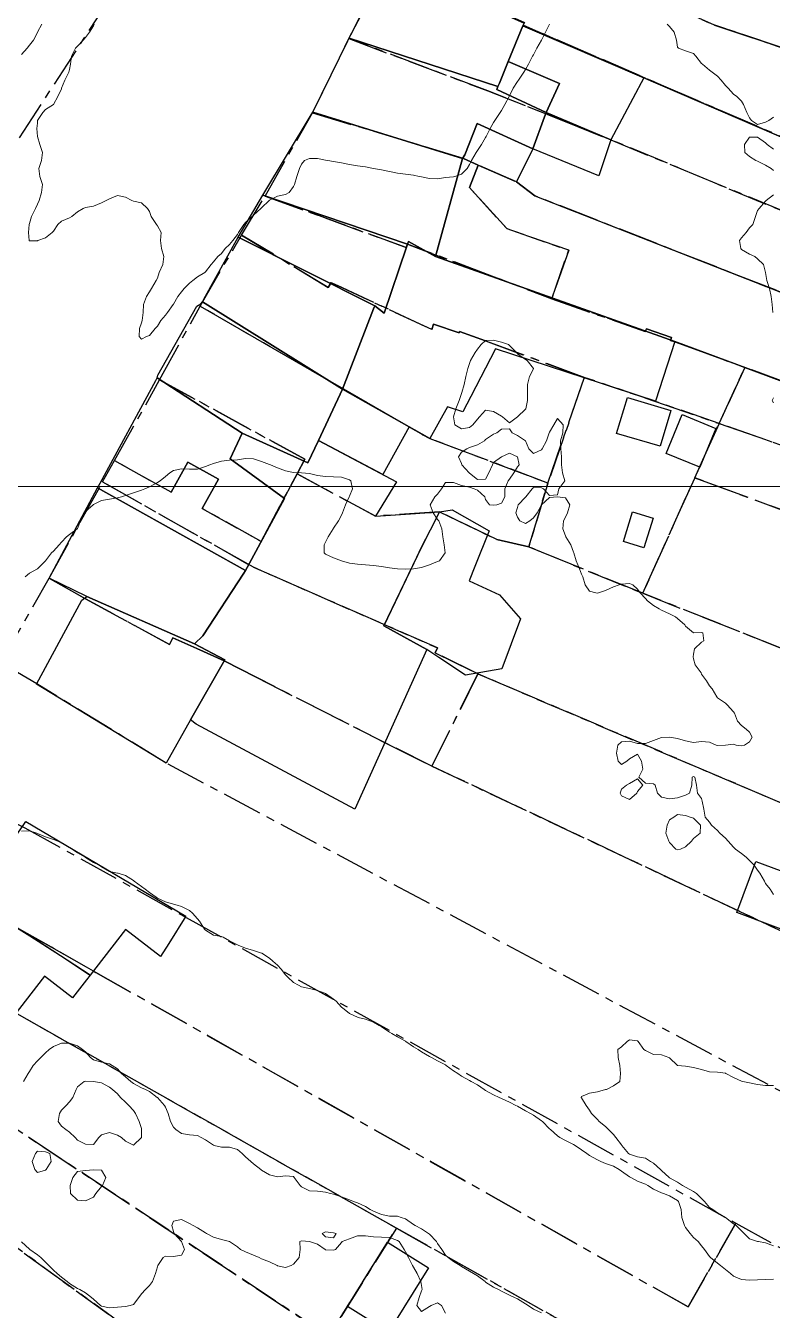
# Model space of a CAD drawing. Header units: centimetres. Extents: x 0 to 642158, y -847 to 649707.
# Drawn here: x 616172 to 616218.7, y 621736 to 621816.2 of the extents above; entities that cross this region are included whole.
import ezdxf

# ---------------------------------------------------------------- set-up
doc = ezdxf.new("R2010")
doc.units = ezdxf.units.CM
doc.header["$MEASUREMENT"] = 0
doc.linetypes.add('CENTERX2', pattern=[4, 2.5, -0.5, 0.5, -0.5])
doc.layers.add('MEV_grille', color=254, linetype='Continuous', lineweight=9)
doc.layers.add('WAL_topographie 0.5', color=253, linetype='Continuous', lineweight=20)
doc.layers.add('SPW_batiments', color=7, linetype='Continuous')
doc.layers.add('SPW_parcellaire cadastral', color=7, linetype='CENTERX2', lineweight=25, true_color=0xff0542)

# ---------------------------------------------------------------- blocks, each defined once
blk = doc.blocks.new('*U114')
at = {"layer": 'MEV_grille', "transparency": 33554687}
blk.add_lwpolyline([(-1338.461, 0), (1338.461, 0)], dxfattribs=at)
blk = doc.blocks.new('*U115')
at = {"layer": 'MEV_grille', "color": 0, "linetype": 'ByBlock', "lineweight": -2, "transparency": 16777216}
blk.add_blockref('*U114', (0, -600), dxfattribs=at)

msp = doc.modelspace()

# ---------------------------------------------------------------- linework, layer by layer
at = {"layer": 'SPW_batiments'}
for points in [[(616203.182, 621816.363), (616203.092, 621816.146), (616202.169, 621813.916), (616201.614, 621812.577), (616201.528, 621812.369), (616192.228, 621815.39), (616192.329, 621815.591), (616194.45, 621819.819), (616194.708, 621820.161), (616203.182, 621816.363)], [(616234.159, 621817.218), (616233.23, 621815.488), (616233.089, 621815.175), (616254.566, 621803.084), (616250.771, 621795.613), (616203.092, 621816.146), (616203.182, 621816.363)], [(616215.052, 621816.204), (616227.684, 621811.954), (616227.911, 621812.04), (616229.409, 621816.792)], [(616203.092, 621816.146), (616210.637, 621812.897), (616208.57, 621809.041), (616204.53, 621810.734), (616205.369, 621812.541), (616202.169, 621813.916), (616203.092, 621816.146)], [(616201.528, 621812.369), (616201.452, 621812.186), (616204.53, 621810.734), (616204.428, 621810.466), (616203.699, 621808.475), (616200.232, 621810.06), (616199.466, 621808.106), (616199.309, 621807.868), (616189.959, 621810.76), (616190.058, 621810.962), (616192.146, 621815.222), (616192.228, 621815.39), (616201.528, 621812.369)], [(616205.369, 621812.541), (616204.53, 621810.734), (616201.452, 621812.186), (616201.528, 621812.369), (616201.614, 621812.577), (616202.169, 621813.916), (616205.369, 621812.541)], [(616199.309, 621807.868), (616197.617, 621801.744), (616195.935, 621802.694), (616195.876, 621802.519), (616186.847, 621805.573), (616189.866, 621810.599), (616189.959, 621810.76), (616199.309, 621807.868)], [(616208.57, 621809.041), (616207.82, 621806.791), (616203.699, 621808.475), (616204.428, 621810.466), (616204.53, 621810.734), (616208.57, 621809.041)], [(616203.699, 621808.475), (616202.687, 621806.407), (616203.837, 621805.541), (616237.521, 621792.345), (616236.522, 621789.194), (616230.572, 621791.494), (616230.089, 621789.944), (616212.588, 621796.442), (616197.617, 621801.744), (616199.309, 621807.868), (616199.466, 621808.106), (616200.232, 621810.06), (616203.699, 621808.475)], [(616195.876, 621802.519), (616195.816, 621802.341), (616194.412, 621798.21), (616193.834, 621798.676), (616185.298, 621802.949), (616186.847, 621805.573), (616195.876, 621802.519)], [(616193.834, 621798.676), (616193.762, 621798.485), (616191.824, 621793.468), (616183.068, 621798.929), (616183.157, 621799.088), (616185.298, 621802.949), (616193.834, 621798.676)], [(616197.617, 621801.744), (616212.588, 621796.442), (616211.372, 621792.709), (616201.371, 621795.99), (616199.832, 621793.011), (616199.339, 621792.057), (616198.372, 621792.357), (616197.272, 621790.39), (616191.824, 621793.468), (616193.762, 621798.485), (616193.834, 621798.676), (616194.412, 621798.21), (616195.816, 621802.341), (616195.876, 621802.519), (616195.935, 621802.694), (616197.617, 621801.744)], [(616191.824, 621793.468), (616190.318, 621790.263), (616189.642, 621788.864), (616185.542, 621790.725), (616180.23, 621794.175), (616180.284, 621794.352), (616182.705, 621798.653), (616182.969, 621798.799), (616183.068, 621798.929), (616191.824, 621793.468)], [(616185.542, 621790.725), (616184.787, 621789.126), (616188.195, 621786.652), (616185.856, 621782.339), (616185.749, 621782.141), (616176.51, 621787.299), (616176.675, 621787.6), (616180.157, 621794.005), (616180.23, 621794.175), (616185.542, 621790.725)], [(616195.974, 621791.123), (616194.341, 621788.138), (616190.318, 621790.263), (616191.824, 621793.468), (616195.974, 621791.123)], [(616212.339, 621792.142), (616211.672, 621789.909), (616208.939, 621790.691), (616209.622, 621792.941), (616212.339, 621792.142)], [(616215.139, 621791.009), (616214.139, 621788.592), (616212.039, 621789.459), (616213.039, 621791.892), (616215.139, 621791.009)], [(616189.642, 621788.864), (616190.318, 621790.263), (616195.189, 621787.69), (616193.873, 621785.54), (616197.873, 621785.807), (616196.74, 621783.557), (616194.39, 621778.69), (616197.091, 621777.207), (616192.575, 621767.24), (616182.674, 621772.555), (616182.326, 621772.822), (616184.455, 621776.578), (616182.569, 621777.578), (616183.088, 621778.06), (616185.651, 621781.987), (616185.749, 621782.141), (616185.856, 621782.339), (616188.195, 621786.652), (616184.787, 621789.126), (616185.542, 621790.725), (616189.642, 621788.864)], [(616185.749, 621782.141), (616185.651, 621781.987), (616183.088, 621778.06), (616182.569, 621777.578), (616175.834, 621780.532), (616173.481, 621781.665), (616176.51, 621787.299), (616185.749, 621782.141)], [(616197.873, 621785.807), (616198.674, 621785.927), (616200.978, 621784.631), (616200.09, 621782.396), (616199.732, 621781.495), (616201.628, 621780.632), (616202.94, 621779.127), (616201.767, 621776.005), (616199.51, 621775.61), (616197.834, 621776.716), (616197.091, 621777.207), (616194.391, 621778.69), (616196.463, 621782.983), (616196.74, 621783.557), (616197.596, 621785.257), (616197.873, 621785.807)], [(616211.222, 621785.409), (616210.64, 621783.558), (616209.373, 621783.958), (616209.939, 621785.808), (616211.222, 621785.409)], [(616182.569, 621777.578), (616184.455, 621776.578), (616182.326, 621772.822), (616180.798, 621770.123), (616172.688, 621775.057), (616175.536, 621780.289), (616175.834, 621780.532), (616182.569, 621777.578)], [(616171.911, 621766.299), (616172.034, 621766.479), (616182.034, 621760.567), (616182.032, 621760.563), (616180.961, 621758.861), (616180.444, 621758.039), (616178.252, 621759.733), (616176.054, 621756.888), (616172.283, 621759.344), (616168.665, 621761.584), (616167.316, 621762.42), (616159.875, 621766.156), (616163.148, 621770.301), (616171.135, 621765.172), (616171.162, 621765.211), (616171.911, 621766.299)], [(616219.729, 621763.201), (616220.521, 621765.336), (616221.519, 621764.965), (616222.326, 621764.666), (616223.109, 621766.775), (616228.72, 621764.143), (616228.628, 621763.896), (616228.116, 621762.517), (616227.694, 621761.38), (616227.324, 621760.383), (616226.14, 621757.194), (616220.35, 621759.344), (616218.546, 621760.014), (616216.462, 621760.787), (616217.645, 621763.975), (616219.729, 621763.201)], [(616176.054, 621756.888), (616175.82, 621756.586), (616174.948, 621755.458), (616173.191, 621756.817), (616171.284, 621754.348), (616169.004, 621756.925), (616168.296, 621757.433), (616167.509, 621757.518), (616165.407, 621757.758), (616157.408, 621763.031), (616159.862, 621766.139), (616159.875, 621766.156), (616163.411, 621764.38), (616167.316, 621762.42), (616172.283, 621759.344), (616174.186, 621758.104), (616176.054, 621756.888)], [(616197.178, 621738.607), (616194.679, 621734.59), (616192.128, 621736.207), (616194.628, 621740.207), (616197.178, 621738.607)]]:
    msp.add_lwpolyline(points, dxfattribs=at)
at = {"layer": 'SPW_parcellaire cadastral'}
for points in [[(616188.258, 621904.586), (616209.84, 621894.414), (616210.931, 621891.196), (616181.371, 621821.788), (616179.519, 621821.304), (616153.63, 621781.526), (616142.741, 621768.2), (616134.192, 621775.582), (616131.925, 621772.599), (616129.462, 621769.852), (616125.173, 621773.406), (616099.439, 621787.506)], [(616229.52, 621819.117), (616226.771, 621812.261), (616215.052, 621816.203), (616204.19, 621820.947), (616202.115, 621821.801), (616196.556, 621824.085), (616199.678, 621831.114), (616200.188, 621832.241), (616214.468, 621825.341), (616229.52, 621819.117)], [(616194.688, 621820.102), (616196.027, 621822.955), (616201.46, 621820.41), (616202.115, 621821.801), (616204.19, 621820.947), (616215.052, 621816.203), (616226.771, 621812.261), (616231.32, 621810.659), (616233.089, 621815.174), (616241.219, 621810.64), (616254.603, 621803.123), (616252.727, 621799.438), (616250.771, 621795.613), (616207.527, 621814.278), (616203.109, 621816.185), (616203.162, 621816.315), (616194.688, 621820.102)], [(616192.213, 621815.357), (616194.688, 621820.102), (616203.162, 621816.315), (616203.109, 621816.185), (616207.527, 621814.278), (616250.771, 621795.613), (616249.076, 621792.271), (616208.57, 621809.04), (616205.724, 621810.187), (616200.904, 621812.085), (616192.213, 621815.357)], [(616192.213, 621815.357), (616200.904, 621812.085), (616205.724, 621810.187), (616208.57, 621809.04), (616249.076, 621792.271), (616247.21, 621788.598), (616237.522, 621792.344), (616203.838, 621805.54), (616202.688, 621806.407), (616200.291, 621807.455), (616199.374, 621807.87), (616189.943, 621810.726), (616192.213, 621815.357)], [(616200.291, 621807.455), (616199.741, 621806.06), (616202.078, 621803.493), (616205.95, 621802.146), (616204.895, 621799.111), (616195.876, 621802.518), (616195.788, 621802.314), (616186.981, 621805.527), (616189.943, 621810.726), (616199.374, 621807.87), (616200.291, 621807.455)], [(616200.291, 621807.455), (616202.688, 621806.407), (616203.838, 621805.54), (616237.522, 621792.344), (616247.21, 621788.598), (616244.951, 621784.225), (616223.483, 621792.396), (616216.954, 621794.83), (616212.58, 621796.415), (616212.31, 621796.512), (616212.376, 621796.695), (616210.799, 621797.245), (616210.725, 621797.067), (616204.895, 621799.111), (616205.95, 621802.146), (616202.078, 621803.493), (616199.741, 621806.06), (616200.291, 621807.455)], [(616215.339, 621791.325), (616211.372, 621792.708), (616206.923, 621794.205), (616200.744, 621796.479), (616199.13, 621797.073), (616199.11, 621796.981), (616197.494, 621797.535), (616197.399, 621797.184), (616191.105, 621800.129), (616190.919, 621799.821), (616185.509, 621803.087), (616186.981, 621805.527), (616195.788, 621802.314), (616195.876, 621802.518), (616204.895, 621799.111), (616210.725, 621797.067), (616210.799, 621797.245), (616212.376, 621796.695), (616212.31, 621796.512), (616212.58, 621796.415), (616216.954, 621794.83), (616215.339, 621791.325)], [(616206.923, 621794.205), (616204.653, 621787.601), (616197.273, 621790.389), (616196.832, 621790.621), (616182.914, 621798.654), (616185.509, 621803.087), (616190.919, 621799.821), (616191.105, 621800.129), (616197.399, 621797.184), (616197.494, 621797.535), (616199.11, 621796.981), (616199.13, 621797.073), (616200.744, 621796.479), (616206.923, 621794.205)], [(616180.383, 621794.043), (616182.914, 621798.654), (616196.832, 621790.621), (616197.273, 621790.389), (616204.653, 621787.601), (616203.458, 621783.62), (616201.466, 621784.074), (616197.873, 621785.806), (616193.873, 621785.539), (616188.972, 621788.182), (616189.459, 621789.101), (616180.383, 621794.043)], [(616223.483, 621792.396), (616222.035, 621788.992), (616215.339, 621791.325), (616216.954, 621794.83), (616223.483, 621792.396)], [(616180.383, 621794.043), (616189.459, 621789.101), (616188.972, 621788.182), (616186.73, 621783.966), (616183.051, 621786.013), (616184.072, 621787.848), (616182.149, 621788.918), (616181.104, 621787.039), (616177.566, 621789.007), (616180.383, 621794.043)], [(616213.819, 621787.938), (616210.572, 621780.727), (616203.458, 621783.62), (616204.653, 621787.601), (616206.923, 621794.205), (616211.372, 621792.708), (616215.339, 621791.325), (616213.819, 621787.938)], [(616234.119, 621784.79), (616232.173, 621781.152), (616213.819, 621787.938), (616215.339, 621791.325), (616222.035, 621788.992), (616234.119, 621784.79)], [(616226.604, 621774.368), (616225.365, 621771.124), (616224.713, 621771.375), (616222.828, 621766.102), (616200.272, 621775.689), (616197.608, 621777.016), (616197.756, 621777.313), (616186.253, 621782.349), (616176.827, 621787.674), (616177.566, 621789.007), (616181.104, 621787.039), (616182.149, 621788.918), (616184.072, 621787.848), (616183.051, 621786.013), (616186.73, 621783.966), (616188.972, 621788.182), (616193.873, 621785.539), (616197.873, 621785.806), (616201.466, 621784.074), (616203.458, 621783.62), (616210.572, 621780.727), (616226.604, 621774.368)], [(616226.604, 621774.368), (616210.572, 621780.727), (616213.819, 621787.938), (616232.173, 621781.152), (616228.204, 621773.733), (616226.604, 621774.368)], [(616200.272, 621775.689), (616197.406, 621769.936), (616194.74, 621771.262), (616186.417, 621775.484), (616184.412, 621776.5), (616182.709, 621777.271), (616181.208, 621777.95), (616181.006, 621777.527), (616175.749, 621780.387), (616173.482, 621781.665), (616176.827, 621787.674), (616186.253, 621782.349), (616197.756, 621777.313), (616197.608, 621777.016), (616200.272, 621775.689)], [(616221.944, 621748.164), (616180.798, 621770.122), (616172.708, 621775.076), (616170.473, 621776.396), (616173.482, 621781.665), (616175.749, 621780.387), (616181.006, 621777.527), (616181.208, 621777.95), (616182.709, 621777.271), (616184.412, 621776.5), (616186.417, 621775.484), (616194.74, 621771.262), (616197.406, 621769.936), (616220.249, 621759.155), (616225.846, 621756.513), (616226.613, 621756.151), (616221.944, 621748.164)], [(616200.272, 621775.689), (616222.828, 621766.102), (616220.249, 621759.155), (616197.406, 621769.936), (616200.272, 621775.689)], [(616216.388, 621741.407), (616213.408, 621736.168), (616176.402, 621757.057), (616173.626, 621758.629), (616168.522, 621761.505), (616160.584, 621766.718), (616163.414, 621770.256), (616171.976, 621766.086), (616182.057, 621760.484), (616216.388, 621741.407)], [(616195.181, 621741.091), (616170.321, 621755.131), (616169.47, 621755.656), (616168.237, 621756.129), (616165.44, 621757.196), (616157.594, 621762.978), (616160.584, 621766.718), (616168.522, 621761.505), (616173.626, 621758.629), (616176.402, 621757.057), (616213.408, 621736.168), (616216.388, 621741.407), (616235.08, 621731.017), (616230.533, 621725.141), (616228.518, 621722.368), (616195.181, 621741.091)], [(616157.594, 621762.978), (616165.44, 621757.196), (616168.237, 621756.129), (616169.47, 621755.656), (616170.321, 621755.131), (616195.181, 621741.091), (616190.955, 621734.328), (616166.417, 621750.606), (616162.139, 621753.434), (616154.18, 621758.71), (616157.594, 621762.978)], [(616154.18, 621758.71), (616162.139, 621753.434), (616166.417, 621750.606), (616190.955, 621734.328), (616195.181, 621741.091), (616228.518, 621722.368), (616217.154, 621706.728), (616165.45, 621744.224), (616161.193, 621747.311), (616157.955, 621749.659), (616150.984, 621754.714), (616154.18, 621758.71)], [(616209.234, 621695.829), (616153.024, 621738.746), (616150.773, 621740.464), (616148.585, 621742.135), (616143.828, 621745.766), (616145.875, 621748.326), (616147.655, 621750.552), (616150.984, 621754.714), (616157.955, 621749.659), (616161.193, 621747.311), (616165.45, 621744.224), (616217.154, 621706.728), (616209.234, 621695.829)]]:
    msp.add_lwpolyline(points, dxfattribs=at)
at = {"layer": 'WAL_topographie 0.5'}
for points in [[(616171.75, 621814.363), (616172.106, 621814.75), (616172.25, 621814.939), (616172.509, 621815.25), (616172.75, 621815.733), (616172.761, 621815.75), (616173.024, 621816.25)], [(616176.303, 621816.25), (616176.25, 621816.154), (616176, 621815.75), (616175.75, 621815.432), (616175.607, 621815.25), (616175.25, 621814.884), (616175.135, 621814.75), (616174.873, 621814.25), (616174.813, 621813.75), (616174.75, 621813.431), (616174.707, 621813.25), (616174.466, 621812.75), (616174.262, 621812.25), (616174.25, 621812.221), (616174.039, 621811.75), (616173.75, 621811.25), (616173.75, 621811.25), (616173.25, 621810.937), (616173.083, 621810.75), (616172.763, 621810.25), (616172.75, 621810.083), (616172.727, 621809.75), (616172.75, 621809.25), (616172.75, 621809.25), (616172.903, 621808.75), (616173.064, 621808.25), (616173.013, 621807.75), (616172.836, 621807.25), (616172.898, 621806.75), (616173.079, 621806.25), (616173.017, 621805.75), (616172.854, 621805.25), (616172.75, 621805.012), (616172.633, 621804.75), (616172.385, 621804.25), (616172.25, 621803.813), (616172.23, 621803.75), (616172.206, 621803.25), (616172.234, 621802.75), (616172.25, 621802.719), (616172.75, 621802.733), (616172.788, 621802.75), (616173.25, 621802.921), (616173.676, 621803.25), (616173.75, 621803.327), (616174.025, 621803.75), (616174.25, 621803.964), (616174.75, 621804.165), (616174.902, 621804.25), (616175.25, 621804.546), (616175.617, 621804.75), (616175.75, 621804.806), (616176.25, 621804.883), (616176.75, 621805.105), (616177.05, 621805.25), (616177.25, 621805.35), (616177.75, 621805.56), (616178.25, 621805.45), (616178.65, 621805.25), (616178.75, 621805.196), (616179.25, 621805.11), (616179.625, 621804.75), (616179.75, 621804.562), (616179.864, 621804.25), (616180.191, 621803.75), (616180.25, 621803.655), (616180.48, 621803.25), (616180.453, 621802.75), (616180.5, 621802.25), (616180.652, 621801.75), (616180.579, 621801.25), (616180.367, 621800.75), (616180.25, 621800.406), (616180.164, 621800.25), (616179.872, 621799.75), (616179.75, 621799.554), (616179.575, 621799.25), (616179.383, 621798.75), (616179.362, 621798.25), (616179.295, 621797.75), (616179.25, 621797.607), (616179.136, 621797.25), (616179.101, 621796.75), (616179.25, 621796.588), (616179.573, 621796.75), (616179.75, 621796.825), (616180.112, 621797.25), (616180.25, 621797.409), (616180.469, 621797.75), (616180.75, 621798.096), (616180.871, 621798.25), (616181.232, 621798.75), (616181.25, 621798.776), (616181.526, 621799.25), (616181.75, 621799.538), (616181.925, 621799.75), (616182.25, 621800.086), (616182.458, 621800.25), (616182.75, 621800.487), (616183.206, 621800.75), (616183.25, 621800.797), (616183.604, 621801.25), (616183.75, 621801.426), (616184.018, 621801.75), (616184.25, 621801.948), (616184.484, 621802.25), (616184.75, 621802.508), (616184.957, 621802.75), (616185.25, 621803.129), (616185.324, 621803.25), (616185.649, 621803.75), (616185.75, 621803.867), (616186.172, 621804.25), (616186.25, 621804.324), (616186.714, 621804.75), (616186.75, 621804.789), (616187.24, 621805.25), (616187.25, 621805.26), (616187.75, 621805.507), (616188.25, 621805.625), (616188.484, 621805.75), (616188.75, 621806.113), (616188.815, 621806.25), (616188.964, 621806.75), (616189.125, 621807.25), (616189.25, 621807.522), (616189.442, 621807.75), (616189.75, 621807.871), (616190.25, 621807.865), (616190.75, 621807.775), (616190.893, 621807.75), (616191.25, 621807.68), (616191.75, 621807.592), (616192.25, 621807.487), (616192.75, 621807.412), (616193.25, 621807.345), (616193.75, 621807.25), (616193.75, 621807.25), (616194.25, 621807.16), (616194.75, 621807.06), (616195.25, 621806.959), (616195.75, 621806.887), (616196.25, 621806.82), (616196.607, 621806.75), (616196.75, 621806.724), (616197.25, 621806.628), (616197.75, 621806.609), (616198.25, 621806.673), (616198.75, 621806.729), (616198.833, 621806.75), (616199.25, 621806.882), (616199.6, 621807.25), (616199.75, 621807.5), (616199.87, 621807.75), (616200.167, 621808.25), (616200.25, 621808.375), (616200.5, 621808.75), (616200.75, 621809.179), (616200.792, 621809.25), (616201.041, 621809.75), (616201.25, 621810.107), (616201.333, 621810.25), (616201.667, 621810.75), (616201.75, 621810.875), (616201.964, 621811.25), (616202.231, 621811.75), (616202.25, 621811.786), (616202.482, 621812.25), (616202.75, 621812.667), (616202.804, 621812.75), (616203.15, 621813.25), (616203.25, 621813.417), (616203.435, 621813.75), (616203.69, 621814.25), (616203.75, 621814.35), (616203.964, 621814.75), (616204.25, 621815.25), (616204.25, 621815.25), (616204.5, 621815.75), (616204.75, 621816.25)], [(616212.091, 621816.25), (616212.25, 621816.12), (616212.528, 621815.75), (616212.674, 621815.25), (616212.75, 621814.813), (616212.812, 621814.75), (616213.25, 621814.598), (616213.75, 621814.425), (616213.89, 621814.25), (616214.25, 621813.8), (616214.3, 621813.75), (616214.75, 621813.375), (616214.908, 621813.25), (616215.25, 621813), (616215.474, 621812.75), (616215.75, 621812.417), (616215.917, 621812.25), (616216.25, 621811.887), (616216.45, 621811.75), (616216.75, 621811.45), (616216.87, 621811.25), (616217.083, 621810.75), (616217.25, 621810.404), (616217.375, 621810.25), (616217.75, 621809.989), (616218.25, 621810.129), (616218.45, 621810.25), (616218.75, 621810.45)], [(616218.75, 621808.456), (616218.342, 621808.75), (616218.25, 621808.846), (616217.75, 621809.209), (616217.25, 621809.198), (616216.94, 621808.75), (616216.955, 621808.25), (616217.25, 621808), (616217.633, 621807.75), (616217.75, 621807.694), (616218.25, 621807.455), (616218.597, 621807.25), (616218.75, 621807.113)], [(616218.75, 621805.609), (616218.29, 621805.25), (616218.25, 621805.204), (616217.85, 621804.75), (616217.75, 621804.631), (616217.621, 621804.25), (616217.443, 621803.75), (616217.25, 621803.538), (616217.033, 621803.25), (616216.75, 621802.917), (616216.629, 621802.75), (616216.694, 621802.25), (616216.75, 621802.183), (616217.25, 621801.891), (616217.571, 621801.75), (616217.75, 621801.603), (616218.125, 621801.25), (616218.25, 621800.75), (616218.25, 621800.75), (616218.333, 621800.25), (616218.488, 621799.75), (616218.607, 621799.25), (616218.655, 621798.75), (616218.706, 621798.25)], [(616199.962, 621791.25), (616199.75, 621791.083), (616199.25, 621790.986), (616198.824, 621791.25), (616198.75, 621791.75), (616198.75, 621791.75), (616198.75, 621791.75), (616198.895, 621792.25), (616199.098, 621792.75), (616199.25, 621793.196), (616199.27, 621793.25), (616199.415, 621793.75), (616199.528, 621794.25), (616199.646, 621794.75), (616199.75, 621795.073), (616199.82, 621795.25), (616200.095, 621795.75), (616200.25, 621795.955), (616200.47, 621796.25), (616200.75, 621796.506), (616201.25, 621796.536), (616201.75, 621796.408), (616202.176, 621796.25), (616202.25, 621796.193), (616202.683, 621795.75), (616202.75, 621795.669), (616203.25, 621795.314), (616203.347, 621795.25), (616203.75, 621794.767), (616203.757, 621794.75), (616203.75, 621794.729), (616203.505, 621794.25), (616203.371, 621793.75), (616203.373, 621793.25), (616203.38, 621792.75), (616203.262, 621792.25), (616203.25, 621792.229), (616202.75, 621791.75), (616202.75, 621791.75), (616202.25, 621791.375), (616201.821, 621791.75), (616201.75, 621791.779), (616201.25, 621792.065), (616200.75, 621792.164), (616200.378, 621791.75), (616200.25, 621791.599), (616199.962, 621791.25)], [(616218.75, 621792.934), (616218.66, 621792.75), (616218.75, 621792.61)], [(616171.994, 621781.75), (616172.25, 621781.979), (616172.75, 621782.25), (616172.75, 621782.25), (616173.25, 621782.75), (616173.25, 621782.75), (616173.635, 621783.25), (616173.75, 621783.355), (616174.112, 621783.75), (616174.25, 621783.909), (616174.576, 621784.25), (616174.75, 621784.386), (616175.238, 621784.75), (616175.25, 621784.774), (616175.45, 621785.25), (616175.696, 621785.75), (616175.75, 621785.821), (616176.227, 621786.25), (616176.25, 621786.276), (616176.75, 621786.509), (616177.25, 621786.59), (616177.75, 621786.682), (616178, 621786.75), (616178.25, 621786.833), (616178.75, 621787), (616179.25, 621787.167), (616179.464, 621787.25), (616179.75, 621787.375), (616180.25, 621787.65), (616180.417, 621787.75), (616180.75, 621788.023), (616181.028, 621788.25), (616181.25, 621788.383), (616181.75, 621788.488), (616182.25, 621788.467), (616182.75, 621788.475), (616183.25, 621788.632), (616183.536, 621788.75), (616183.75, 621788.833), (616184.25, 621788.964), (616184.75, 621789.036), (616185.25, 621789.066), (616185.75, 621789.139), (616186.25, 621789.125), (616186.75, 621788.958), (616187.25, 621788.774), (616187.313, 621788.75), (616187.75, 621788.566), (616188.25, 621788.375), (616188.75, 621788.265), (616189.25, 621788.25), (616189.25, 621788.25), (616189.75, 621788.202), (616190.25, 621788.083), (616190.75, 621788.008), (616191.25, 621788), (616191.75, 621787.967), (616192.25, 621787.81), (616192.333, 621787.75), (616192.441, 621787.25), (616192.25, 621786.786), (616192.237, 621786.75), (616192.006, 621786.25), (616191.825, 621785.75), (616191.75, 621785.6), (616191.556, 621785.25), (616191.25, 621784.792), (616191.224, 621784.75), (616190.912, 621784.25), (616190.75, 621783.917), (616190.664, 621783.75), (616190.659, 621783.25), (616190.75, 621783.163), (616191.25, 621782.929), (616191.75, 621782.75), (616191.75, 621782.75), (616192.25, 621782.615), (616192.75, 621782.542), (616193.25, 621782.5), (616193.75, 621782.458), (616194.25, 621782.395), (616194.75, 621782.318), (616195.25, 621782.25), (616195.25, 621782.25), (616195.75, 621782.221), (616196.25, 621782.25), (616196.25, 621782.25), (616196.75, 621782.338), (616197.25, 621782.508), (616197.75, 621782.702), (616197.865, 621782.75), (616198.232, 621783.25), (616198.165, 621783.75), (616198.075, 621784.25), (616198.021, 621784.75), (616197.827, 621785.25), (616197.75, 621785.338), (616197.486, 621785.75), (616197.295, 621786.25), (616197.583, 621786.75), (616197.75, 621786.906), (616198, 621787.25), (616198.25, 621787.643), (616198.75, 621787.639), (616199.25, 621787.462), (616199.75, 621787.35), (616200.036, 621787.25), (616200.25, 621787.156), (616200.714, 621786.75), (616200.75, 621786.583), (616201, 621786.25), (616201.25, 621786.219), (616201.45, 621786.25), (616201.75, 621786.35), (616201.957, 621786.75), (616201.961, 621787.25), (616202.158, 621787.75), (616202.25, 621787.859), (616202.528, 621788.25), (616202.75, 621788.62), (616202.856, 621788.75), (616202.75, 621789.25), (616202.75, 621789.25), (616202.25, 621789.475), (616201.75, 621789.25), (616201.75, 621789.25), (616201.25, 621788.889), (616201.189, 621788.75), (616200.959, 621788.25), (616200.75, 621787.841), (616200.25, 621787.838), (616199.75, 621788.221), (616199.734, 621788.25), (616199.281, 621788.75), (616199.25, 621788.825), (616199.052, 621789.25), (616199.25, 621789.533), (616199.575, 621789.75), (616199.75, 621789.828), (616200.25, 621790), (616200.682, 621790.25), (616200.75, 621790.325), (616201.25, 621790.656), (616201.464, 621790.75), (616201.75, 621790.972), (616202.25, 621791), (616202.417, 621790.75), (616202.75, 621790.584), (616203.25, 621790.25), (616203.25, 621790.25), (616203.458, 621789.75), (616203.75, 621789.458), (616204.25, 621789.687), (616204.287, 621789.75), (616204.56, 621790.25), (616204.733, 621790.75), (616204.75, 621790.783), (616205.009, 621791.25), (616205.25, 621791.632), (616205.611, 621791.25), (616205.573, 621790.75), (616205.442, 621790.25), (616205.447, 621789.75), (616205.503, 621789.25), (616205.507, 621788.75), (616205.569, 621788.25), (616205.7, 621787.75), (616205.333, 621787.25), (616205.25, 621786.875), (616204.75, 621786.821), (616204.375, 621787.25), (616204.25, 621787.306), (616203.75, 621787.327), (616203.665, 621787.25), (616203.278, 621786.75), (616203.25, 621786.715), (616202.8, 621786.25), (616202.75, 621786.083), (616202.639, 621785.75), (616202.75, 621785.478), (616202.897, 621785.25), (616203.25, 621785.088), (616203.511, 621785.25), (616203.75, 621785.433), (616203.982, 621785.75), (616204.25, 621786.25), (616204.25, 621786.25), (616204.75, 621786.712), (616205.25, 621786.736), (616205.75, 621786.676), (616206.019, 621786.25), (616205.88, 621785.75), (616205.75, 621785.485), (616205.623, 621785.25), (616205.583, 621784.75), (616205.75, 621784.317), (616205.774, 621784.25), (616206.071, 621783.75), (616206.25, 621783.292), (616206.269, 621783.25), (616206.424, 621782.75), (616206.613, 621782.25), (616206.75, 621781.921), (616206.824, 621781.75), (616206.967, 621781.25), (616207.25, 621780.86), (616207.643, 621780.75), (616207.75, 621780.727), (616207.802, 621780.75), (616208.25, 621780.896), (616208.75, 621781.128), (616209.095, 621781.25), (616209.25, 621781.298), (616209.75, 621781.336), (616209.95, 621781.25), (616210.25, 621780.985), (616210.42, 621780.75), (616210.75, 621780.406), (616210.875, 621780.25), (616211.25, 621779.97), (616211.609, 621779.75), (616211.75, 621779.671), (616212.25, 621779.436), (616212.61, 621779.25), (616212.75, 621779.149), (616213.201, 621778.75), (616213.25, 621778.662), (616213.75, 621778.25), (616214.25, 621778.27), (616214.321, 621778.25), (616214.383, 621777.75), (616214.25, 621777.683), (616213.817, 621777.25), (616213.75, 621776.917), (616213.724, 621776.75), (616213.75, 621776.639), (616213.856, 621776.25), (616214.218, 621775.75), (616214.25, 621775.683), (616214.56, 621775.25), (616214.75, 621774.942), (616214.906, 621774.75), (616215.204, 621774.25), (616215.25, 621774.187), (616215.75, 621773.855), (616215.855, 621773.75), (616216.25, 621773.333), (616216.298, 621773.25), (616216.5, 621772.75), (616216.75, 621772.467), (616217.033, 621772.25), (616217.25, 621772.058), (616217.42, 621771.75), (616217.25, 621771.442), (616216.938, 621771.25), (616216.75, 621771.201), (616216.417, 621771.25), (616216.25, 621771.302), (616215.75, 621771.25), (616215.75, 621771.25), (616215.25, 621771.219), (616215.156, 621771.25), (616214.75, 621771.426), (616214.25, 621771.463), (616213.75, 621771.413), (616213.25, 621771.523), (616212.75, 621771.655), (616212.25, 621771.742), (616211.75, 621771.714), (616211.25, 621771.532), (616210.75, 621771.339), (616210.25, 621771.336), (616209.75, 621771.492), (616209.25, 621771.446), (616209.025, 621771.25), (616208.937, 621770.75), (616209.04, 621770.25), (616209.25, 621770.028), (616209.583, 621770.25), (616209.75, 621770.383), (616210.25, 621770.679), (616210.49, 621770.25), (616210.575, 621769.75), (616210.321, 621769.25), (616210.75, 621768.875), (616211.25, 621768.827), (616211.35, 621768.75), (616211.5, 621768.25), (616211.75, 621768), (616212.25, 621767.893), (616212.75, 621767.944), (616213.25, 621768.117), (616213.5, 621768.25), (616213.635, 621768.75), (616213.667, 621769.25), (616213.75, 621769.287), (616213.827, 621769.25), (616213.938, 621768.75), (616214, 621768.25), (616214.25, 621767.917), (616214.288, 621767.75), (616214.395, 621767.25), (616214.475, 621766.75), (616214.75, 621766.427), (616214.865, 621766.25), (616215.25, 621765.917), (616215.385, 621765.75), (616215.75, 621765.443), (616215.91, 621765.25), (616216.25, 621764.875), (616216.363, 621764.75), (616216.75, 621764.469), (616217.031, 621764.25), (616217.25, 621764.048), (616217.53, 621763.75), (616217.75, 621763.442), (616217.888, 621763.25), (616218.176, 621762.75), (616218.25, 621762.615), (616218.531, 621762.25), (616218.75, 621761.922)], [(616209.75, 621767.857), (616210.208, 621768.25), (616210.25, 621768.35), (616210.583, 621768.75), (616210.25, 621769.15), (616209.75, 621768.857), (616209.562, 621768.75), (616209.25, 621768.5), (616209.164, 621768.25), (616209.25, 621768.083), (616209.75, 621767.857)], [(616212.75, 621764.701), (616212.927, 621764.75), (616213.25, 621764.903), (616213.629, 621765.25), (616213.75, 621765.424), (616214.167, 621765.75), (616214.175, 621766.25), (616213.75, 621766.675), (616213.536, 621766.75), (616213.25, 621766.855), (616212.75, 621766.917), (616212.519, 621766.75), (616212.25, 621766.583), (616212.094, 621766.25), (616212.019, 621765.75), (616212.21, 621765.25), (616212.25, 621765.164), (616212.65, 621764.75), (616212.75, 621764.701)], [(616171.75, 621765.865), (616172.25, 621765.896), (616172.71, 621765.75), (616172.75, 621765.733), (616173.25, 621765.511), (616173.75, 621765.361), (616174.038, 621765.25), (616174.25, 621765.135), (616174.75, 621764.855), (616174.923, 621764.75), (616175.25, 621764.516), (616175.733, 621764.25), (616175.75, 621764.237), (616176.25, 621763.925), (616176.613, 621763.75), (616176.75, 621763.644), (616177.25, 621763.353), (616177.75, 621763.26), (616177.794, 621763.25), (616178.25, 621763.114), (616178.75, 621762.794), (616178.806, 621762.75), (616179.25, 621762.414), (616179.483, 621762.25), (616179.75, 621762.035), (616180.171, 621761.75), (616180.25, 621761.692), (616180.75, 621761.455), (616181.25, 621761.319), (616181.476, 621761.25), (616181.75, 621761.17), (616182.25, 621760.919), (616182.444, 621760.75), (616182.75, 621760.406), (616182.882, 621760.25), (616183.198, 621759.75), (616183.25, 621759.682), (616183.75, 621759.385), (616184.25, 621759.304), (616184.355, 621759.25), (616184.75, 621759.029), (616185.25, 621758.767), (616185.299, 621758.75), (616185.75, 621758.56), (616186.25, 621758.417), (616186.75, 621758.264), (616186.77, 621758.25), (616187.25, 621757.941), (616187.458, 621757.75), (616187.75, 621757.5), (616187.987, 621757.25), (616188.25, 621756.912), (616188.403, 621756.75), (616188.75, 621756.429), (616189.068, 621756.25), (616189.25, 621756.163), (616189.75, 621756.041), (616190.25, 621755.934), (616190.704, 621755.75), (616190.75, 621755.728), (616191.25, 621755.391), (616191.42, 621755.25), (616191.75, 621754.89), (616191.917, 621754.75), (616192.25, 621754.487), (616192.75, 621754.263), (616192.802, 621754.25), (616193.25, 621754.143), (616193.75, 621753.952), (616194.112, 621753.75), (616194.25, 621753.658), (616194.75, 621753.333), (616194.89, 621753.25), (616195.25, 621753.042), (616195.75, 621752.765), (616195.775, 621752.75), (616196.25, 621752.417), (616196.532, 621752.25), (616196.75, 621752.096), (616197.25, 621751.814), (616197.372, 621751.75), (616197.75, 621751.535), (616198.25, 621751.286), (616198.299, 621751.25), (616198.75, 621750.908), (616199.014, 621750.75), (616199.25, 621750.576), (616199.75, 621750.308), (616199.86, 621750.25), (616200.25, 621750.031), (616200.66, 621749.75), (616200.75, 621749.687), (616201.25, 621749.413), (616201.607, 621749.25), (616201.75, 621749.188), (616202.25, 621748.947), (616202.653, 621748.75), (616202.75, 621748.699), (616203.25, 621748.42), (616203.568, 621748.25), (616203.75, 621748.137), (616204.25, 621747.795), (616204.307, 621747.75), (616204.75, 621747.299), (616204.813, 621747.25), (616205.25, 621746.848), (616205.4, 621746.75), (616205.75, 621746.57), (616206.25, 621746.313), (616206.343, 621746.25), (616206.75, 621745.976), (616207.087, 621745.75), (616207.25, 621745.634), (616207.75, 621745.344), (616207.962, 621745.25), (616208.25, 621745.131), (616208.75, 621744.952), (616209.1, 621744.75), (616209.25, 621744.647), (616209.75, 621744.291), (616209.835, 621744.25), (616210.25, 621744.027), (616210.75, 621743.838), (616210.892, 621743.75), (616211.25, 621743.53), (616211.75, 621743.289), (616211.877, 621743.25), (616212.25, 621743.107), (616212.75, 621742.806), (616212.812, 621742.75), (616212.969, 621742.25), (616213.023, 621741.75), (616213.184, 621741.25), (616213.25, 621741.133), (616213.533, 621740.75), (616213.75, 621740.506), (616214.036, 621740.25), (616214.25, 621739.99), (616214.438, 621739.75), (616214.75, 621739.321), (616214.816, 621739.25), (616215.25, 621738.895), (616215.436, 621738.75), (616215.75, 621738.504), (616216.061, 621738.25), (616216.25, 621738.092), (616216.75, 621737.876), (616217.25, 621737.842), (616217.75, 621737.861), (616218.25, 621737.886), (616218.75, 621737.901)], [(616171.882, 621750.25), (616172.171, 621750.75), (616172.25, 621750.874), (616172.494, 621751.25), (616172.75, 621751.538), (616172.959, 621751.75), (616173.25, 621752.036), (616173.492, 621752.25), (616173.75, 621752.434), (616174.25, 621752.627), (616174.75, 621752.633), (616175.25, 621752.47), (616175.58, 621752.25), (616175.75, 621752.091), (616176.072, 621751.75), (616176.25, 621751.606), (616176.75, 621751.441), (616177.25, 621751.357), (616177.42, 621751.25), (616177.75, 621751.026), (616178.013, 621750.75), (616178.25, 621750.54), (616178.583, 621750.25), (616178.75, 621750.109), (616179.25, 621749.854), (616179.513, 621749.75), (616179.75, 621749.617), (616180.236, 621749.25), (616180.25, 621749.236), (616180.695, 621748.75), (616180.75, 621748.639), (616180.918, 621748.25), (616181.078, 621747.75), (616181.25, 621747.402), (616181.394, 621747.25), (616181.75, 621746.992), (616182.25, 621746.912), (616182.75, 621746.873), (616182.993, 621746.75), (616183.25, 621746.608), (616183.75, 621746.261), (616183.791, 621746.25), (616184.25, 621746.144), (616184.75, 621746.146), (616185.25, 621746.005), (616185.543, 621745.75), (616185.75, 621745.55), (616186.081, 621745.25), (616186.25, 621745.109), (616186.702, 621744.75), (616186.75, 621744.717), (616187.25, 621744.421), (616187.75, 621744.284), (616188.25, 621744.351), (616188.75, 621744.303), (616188.801, 621744.25), (616189.168, 621743.75), (616189.25, 621743.665), (616189.75, 621743.422), (616190.25, 621743.397), (616190.75, 621743.332), (616191.062, 621743.25), (616191.25, 621743.202), (616191.75, 621743.046), (616192.25, 621742.863), (616192.506, 621742.75), (616192.75, 621742.662), (616193.25, 621742.436), (616193.544, 621742.25), (616193.75, 621742.153), (616194.25, 621741.932), (616194.75, 621741.836), (616195.25, 621741.841), (616195.479, 621741.75), (616195.75, 621741.667), (616196.25, 621741.314), (616196.346, 621741.25), (616196.75, 621741.046), (616197.191, 621740.75), (616197.25, 621740.707), (616197.678, 621740.25), (616197.75, 621740.136), (616198.016, 621739.75), (616198.25, 621739.398), (616198.422, 621739.25), (616198.75, 621739.015), (616199.168, 621738.75), (616199.25, 621738.696), (616199.75, 621738.406), (616200.007, 621738.25), (616200.25, 621738.111), (616200.719, 621737.75), (616200.75, 621737.726), (616201.25, 621737.405), (616201.554, 621737.25), (616201.75, 621737.149), (616202.25, 621736.898), (616202.566, 621736.75), (616202.75, 621736.671), (616203.25, 621736.364), (616203.405, 621736.25), (616203.75, 621736.032), (616204.25, 621735.801)], [(616218.75, 621749.991), (616218.25, 621749.991), (616217.75, 621750.066), (616217.25, 621750.153), (616216.827, 621750.25), (616216.75, 621750.268), (616216.25, 621750.496), (616215.767, 621750.75), (616215.75, 621750.759), (616215.25, 621750.82), (616214.75, 621750.845), (616214.25, 621750.992), (616213.75, 621751.125), (616213.25, 621751.198), (616212.75, 621751.244), (616212.738, 621751.25), (616212.25, 621751.727), (616212.197, 621751.75), (616211.75, 621751.913), (616211.25, 621751.93), (616210.75, 621752.185), (616210.652, 621752.25), (616210.287, 621752.75), (616210.25, 621752.788), (616209.75, 621752.855), (616209.6, 621752.75), (616209.25, 621752.4), (616209.013, 621752.25), (616209.043, 621751.75), (616209.143, 621751.25), (616209.175, 621750.75), (616209.15, 621750.25), (616208.75, 621749.983), (616208.313, 621749.75), (616208.25, 621749.736), (616207.75, 621749.592), (616207.25, 621749.509), (616206.75, 621749.312), (616206.733, 621749.25), (616206.75, 621749.225), (616207.029, 621748.75), (616207.25, 621748.462), (616207.381, 621748.25), (616207.75, 621747.872), (616207.85, 621747.75), (616208.25, 621747.433), (616208.427, 621747.25), (616208.75, 621746.932), (616208.896, 621746.75), (616209.25, 621746.282), (616209.269, 621746.25), (616209.689, 621745.75), (616209.75, 621745.703), (616210.25, 621745.542), (616210.75, 621745.46), (616211.058, 621745.25), (616211.25, 621745.145), (616211.681, 621744.75), (616211.75, 621744.686), (616212.226, 621744.25), (616212.25, 621744.236), (616212.75, 621743.964), (616213.059, 621743.75), (616213.25, 621743.655), (616213.75, 621743.381), (616213.936, 621743.25), (616214.25, 621742.945), (616214.432, 621742.75), (616214.75, 621742.379), (616214.945, 621742.25), (616215.25, 621742.047), (616215.74, 621741.75), (616215.75, 621741.743), (616216.25, 621741.366), (616216.405, 621741.25), (616216.75, 621740.914), (616216.909, 621740.75), (616217.25, 621740.424), (616217.75, 621740.26), (616217.8, 621740.25), (616218.25, 621740.18), (616218.75, 621739.981)], [(616179.25, 621746.75), (616179.25, 621746.75), (616178.75, 621746.279), (616178.25, 621746.52), (616178.007, 621746.75), (616177.75, 621746.893), (616177.25, 621747.054), (616176.75, 621746.913), (616176.583, 621746.75), (616176.25, 621746.303), (616175.75, 621746.333), (616175.25, 621746.579), (616175.104, 621746.75), (616174.75, 621747.087), (616174.524, 621747.25), (616174.25, 621747.448), (616174.059, 621747.75), (616174.127, 621748.25), (616174.25, 621748.461), (616174.56, 621748.75), (616174.75, 621748.972), (616174.972, 621749.25), (616175.184, 621749.75), (616175.25, 621749.917), (616175.667, 621750.25), (616175.75, 621750.257), (616176.25, 621750.25), (616176.25, 621750.25), (616176.75, 621750.151), (616177.25, 621749.883), (616177.444, 621749.75), (616177.75, 621749.482), (616177.953, 621749.25), (616178.25, 621748.961), (616178.468, 621748.75), (616178.75, 621748.434), (616178.876, 621748.25), (616179.111, 621747.75), (616179.25, 621747.3), (616179.259, 621747.25), (616179.25, 621746.75)], [(616173.31, 621744.75), (616173.25, 621744.702), (616172.75, 621744.553), (616172.595, 621744.75), (616172.424, 621745.25), (616172.636, 621745.75), (616172.75, 621745.904), (616173.25, 621745.854), (616173.523, 621745.75), (616173.612, 621745.25), (616173.31, 621744.75)], [(616176.411, 621743.25), (616176.25, 621743.033), (616175.75, 621742.796), (616175.25, 621742.838), (616174.813, 621743.25), (616174.794, 621743.75), (616174.975, 621744.25), (616175.25, 621744.617), (616175.75, 621744.694), (616176.25, 621744.719), (616176.75, 621744.7), (616177.031, 621744.25), (616176.815, 621743.75), (616176.75, 621743.687), (616176.411, 621743.25)], [(616171.75, 621740.232), (616172.25, 621739.774), (616172.278, 621739.75), (616172.75, 621739.424), (616172.958, 621739.25), (616173.25, 621738.973), (616173.459, 621738.75), (616173.75, 621738.455), (616173.98, 621738.25), (616174.25, 621738.03), (616174.602, 621737.75), (616174.75, 621737.637), (616175.25, 621737.331), (616175.397, 621737.25), (616175.75, 621737.043), (616176.133, 621736.75), (616176.25, 621736.652), (616176.693, 621736.25), (616176.75, 621736.213), (616177.25, 621736.104), (616177.75, 621736.156), (616178.25, 621736.204), (616178.55, 621736.25), (616178.75, 621736.332), (616179.092, 621736.75), (616179.25, 621736.994), (616179.513, 621737.25), (616179.75, 621737.515), (616179.945, 621737.75), (616180.13, 621738.25), (616180.25, 621738.673), (616180.274, 621738.75), (616180.62, 621739.25), (616180.75, 621739.335), (616181.25, 621739.317), (616181.75, 621739.399), (616181.95, 621739.75), (616181.75, 621740.25), (616181.75, 621740.25), (616181.301, 621740.75), (616181.25, 621740.875), (616181.16, 621741.25), (616181.25, 621741.523), (616181.75, 621741.635), (616182.25, 621741.373), (616182.493, 621741.25), (616182.75, 621741.098), (616183.25, 621740.791), (616183.314, 621740.75), (616183.75, 621740.52), (616184.25, 621740.377), (616184.75, 621740.25), (616184.75, 621740.25), (616185.25, 621739.917), (616185.44, 621739.75), (616185.75, 621739.602), (616186.25, 621739.406), (616186.604, 621739.25), (616186.75, 621739.183), (616187.25, 621738.99), (616187.736, 621738.75), (616187.75, 621738.743), (616188.25, 621738.639), (616188.6, 621738.75), (616188.75, 621738.841), (616189.115, 621739.25), (616189.176, 621739.75), (616189.139, 621740.25), (616189.25, 621740.303), (616189.75, 621740.25), (616189.75, 621740.25), (616190.25, 621740.083), (616190.724, 621739.75), (616190.75, 621739.741), (616191.25, 621739.724), (616191.375, 621739.75), (616191.75, 621740.2), (616191.8, 621740.25), (616192.25, 621740.423), (616192.75, 621740.61), (616193.25, 621740.605), (616193.75, 621740.536), (616194.25, 621740.52), (616194.75, 621740.508), (616195.25, 621740.325), (616195.358, 621740.25), (616195.673, 621739.75), (616195.75, 621739.602), (616195.929, 621739.25), (616196.195, 621738.75), (616196.25, 621738.65), (616196.49, 621738.25), (616196.719, 621737.75), (616196.75, 621737.5), (616196.788, 621737.25), (616196.75, 621737.171), (616196.596, 621736.75), (616196.469, 621736.25), (616196.75, 621735.875), (616197.25, 621736.197), (616197.359, 621736.25), (616197.75, 621736.42), (616198, 621736.25), (616198.25, 621735.776)], [(616191.409, 621740.75), (616191.25, 621740.481), (616190.75, 621740.536), (616190.554, 621740.75), (616190.75, 621740.862), (616191.25, 621740.801), (616191.409, 621740.75)]]:
    msp.add_lwpolyline(points, dxfattribs=at)

# ---------------------------------------------------------------- block references
at = {"layer": 'MEV_grille', "transparency": 33554687}
msp.add_blockref('*U115', (616669.481, 622387.381), dxfattribs=at)

doc.saveas('drawing.dxf')
